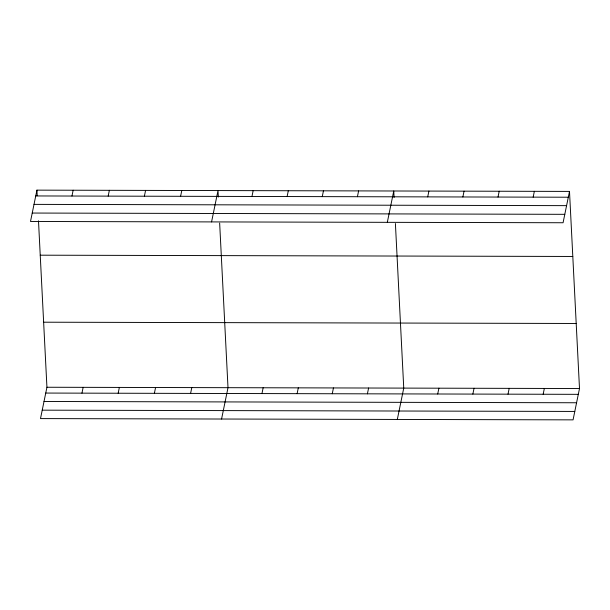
<?xml version="1.0" encoding="UTF-8"?>
<svg xmlns="http://www.w3.org/2000/svg" width="610" height="610" viewBox="0 0 610 610"><rect width="100%" height="100%" fill="white"/><g stroke="black" fill="none" stroke-linecap="round" stroke-linejoin="round"><path stroke-width="0.91" d="M36.935 190.137L30.5 221.476L563.068 222.749L569.504 191.41L36.935 190.137L37.218 195.711M71.957 196.031L73.147 190.228M38.491 220.805L46.932 387.251L40.496 418.59L573.064 419.863L579.5 388.524L569.504 191.41M108.168 196.123L109.365 190.312M81.954 393.145L83.143 387.342M144.387 196.206L145.576 190.396M118.165 393.236L119.362 387.426M180.598 196.29L181.795 190.488M154.383 393.32L155.573 387.51M211.571 221.91L218.006 190.572L218.334 197.076M190.594 393.404L191.792 387.602M251.96 196.466L253.158 190.655M221.567 419.024L228.003 387.685L219.653 223.092M287.112 196.55L288.309 190.739M261.957 393.58L263.154 387.769M322.263 196.633L323.452 190.823M297.108 393.663L298.305 387.853M357.414 196.717L358.604 190.907M332.259 393.747L333.449 387.937M387.319 222.33L393.755 190.991L394.083 197.495M367.411 393.831L368.6 388.021M427.709 196.885L428.906 191.075M397.316 419.444L403.751 388.105L395.402 223.512M462.86 196.969L464.058 191.159M437.705 393.999L438.903 388.189M498.012 197.053L499.201 191.243M472.857 394.083L474.054 388.273M533.163 197.137L534.352 191.326M508.008 394.167L509.197 388.356M543.159 394.251L544.349 388.44M35.738 195.947L568.314 197.221M34.008 204.373L566.583 205.646M32.231 213.05L564.799 214.323M40.229 255.186L572.805 256.459M43.63 322.202L576.198 323.475M46.932 387.251L579.5 388.524M45.735 393.061L578.311 394.334M44.004 401.487L576.58 402.76M42.227 410.164L574.795 411.437"/></g></svg>
